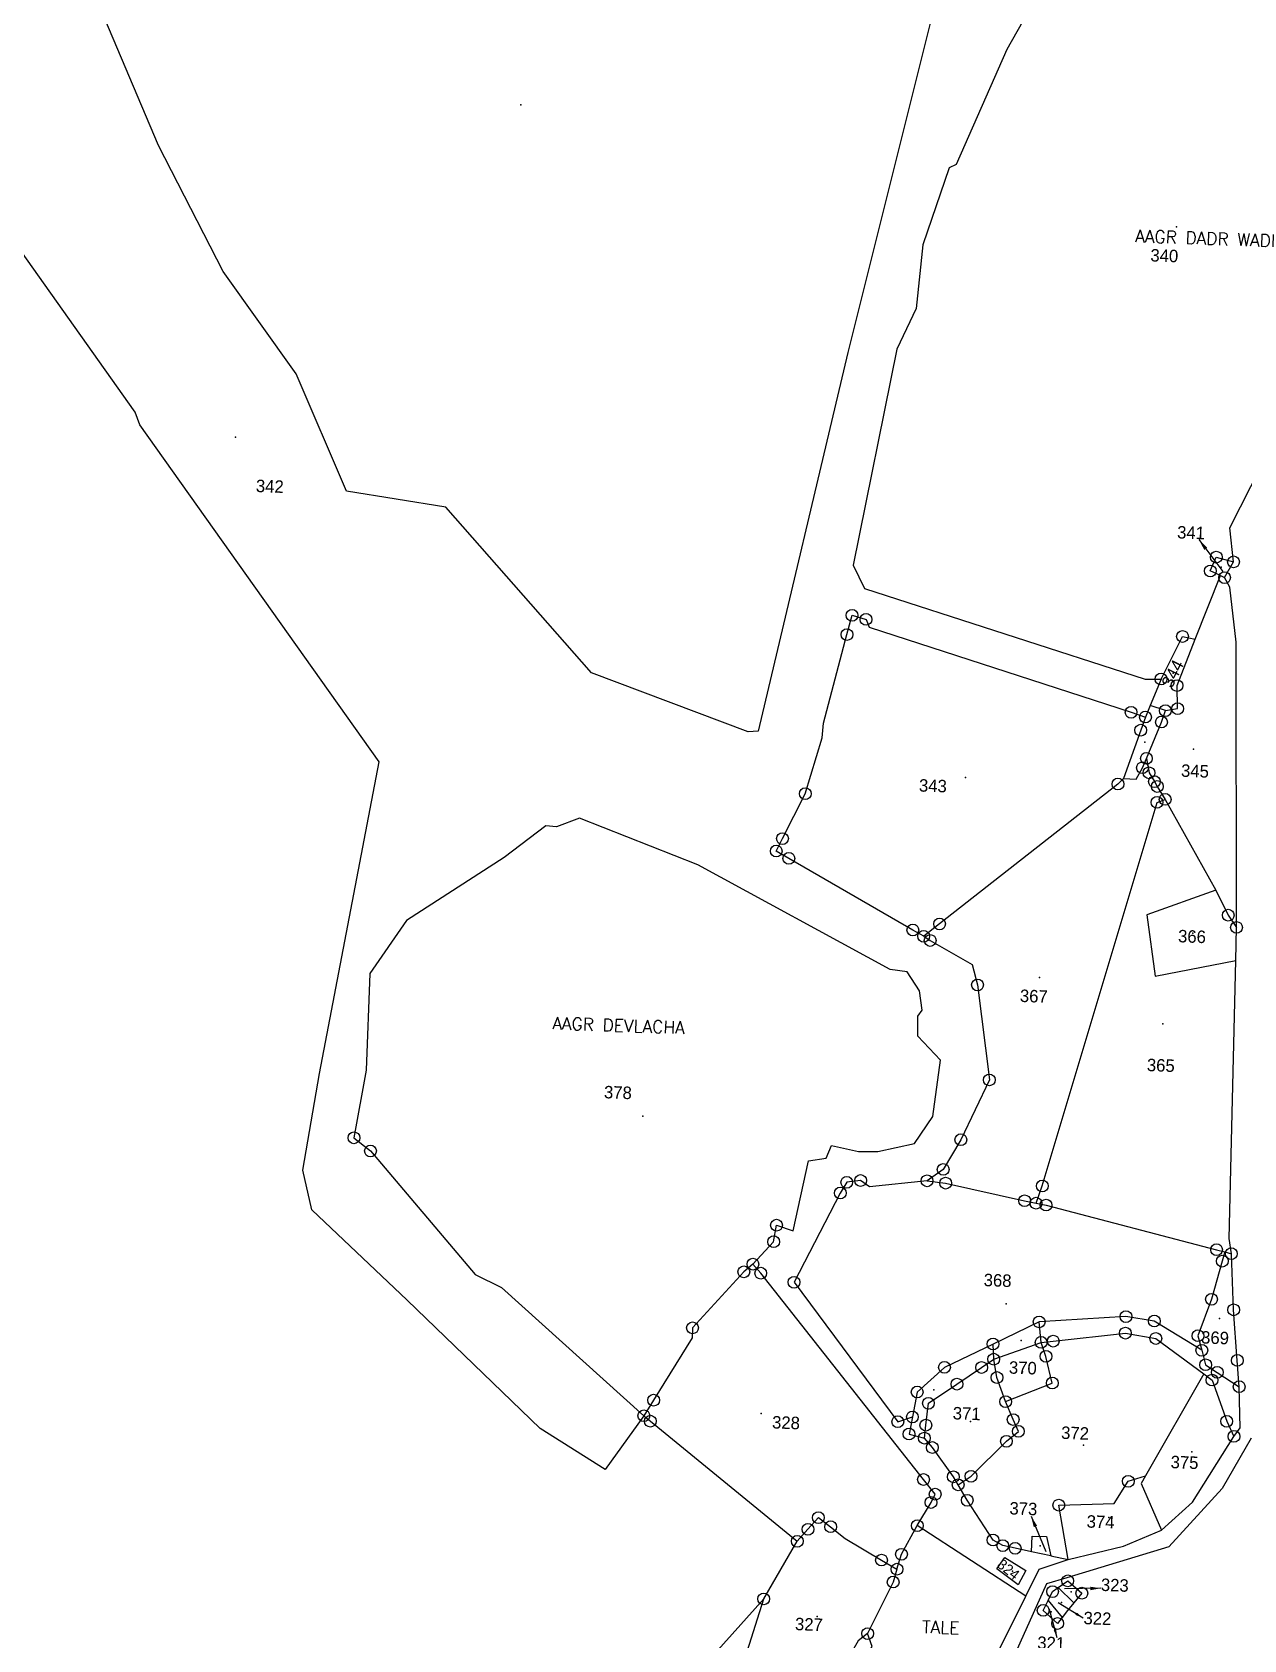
# Model space of a CAD drawing. Header units: metres. Extents: x 272249 to 276425, y 2131498 to 2137677.
# Drawn here: x 273194 to 274087, y 2135619 to 2136804 of the extents above; entities that cross this region are included whole.
import ezdxf

# ---------------------------------------------------------------- set-up
doc = ezdxf.new("R2010")
doc.units = ezdxf.units.M
for name, color, linetype in [('POINT_PARCEL', 7, 'Continuous'), ('POLY_PARCEL', 6, 'Continuous'), ('POLY_ROAD', 30, 'Continuous'), ('POLY_WATER', 4, 'Continuous'), ('SYM_ARROW', 1, 'Continuous'), ('SYM_STONE', 1, 'Continuous'), ('TEXT_MAPIN', 7, 'Continuous'), ('TEXT_PARCEL', 7, 'Continuous')]:
    doc.layers.add(name, color=color, linetype=linetype)
doc.styles.get("Standard").update_dxf_attribs({"font": 'simplex.shx'})
doc.styles.add('TEXT_MAP', font='')
doc.styles.get('TEXT_MAP').set_extended_font_data('Kruti Dev 050')
doc.dimstyles.get("Standard").update_dxf_attribs({"dimtxt": 0.18, "dimasz": 0.18, "dimexe": 0.18, "dimexo": 0.0625, "dimgap": 0.09, "dimtad": 0, "dimtih": 1, "dimtoh": 1, "dimdec": 4, "dimzin": 0, "dimdsep": 46, "dimtxsty": 'Standard', "dimcen": 0.09, "dimadec": 0, "dimazin": 0, "dimtfac": 1, "dimtdec": 4, "dimtofl": 0, "dimtmove": 0, "dimatfit": 3, "dimfxl": 1, "dimtolj": 1, "dimtzin": 0, "dimarcsym": 0})

# ---------------------------------------------------------------- blocks, each defined once
blk = doc.blocks.new('STONE')
blk.add_circle((0, 0), 0.851)
blk = doc.blocks.new('TEXTARROW')
blk.add_leader([(0.04, -0.01), (8.68, -0.01)], dimstyle='Standard', override={"dimtxt": 2.5, "dimasz": 2.5, "dimexe": 1.25, "dimexo": 0.625, "dimgap": 0.625, "dimtad": 1, "dimtih": 0, "dimtoh": 0, "dimzin": 8, "dimcen": 2.5, "dimtofl": 1})

msp = doc.modelspace()

# ---------------------------------------------------------------- linework, layer by layer
at = {"layer": 'POINT_PARCEL'}
for p in [(273554.5, 2136750.8), (274037.7, 2136660.7), (273344.2, 2136505.8), (274070.7, 2136409.8), (274035.2, 2136331.7), (274014.4, 2136280.9), (274050.4, 2136275.7), (273882.2, 2136254.8), (274049.7, 2136140), (273936.7, 2136107.3), (274027.7, 2136073.2), (273644.4, 2136005.1), (273912.1, 2135866.9), (274069.4, 2135856), (273923.3, 2135839.7), (273924.3, 2135816.7), (274067.8, 2135812.3), (273858.9, 2135803.4), (273731.5, 2135786), (273886, 2135780.1), (273969.1, 2135762.7), (274049, 2135757.7), (273987.8, 2135709.3), (273937.3, 2135688.5), (273916.8, 2135669.8), (273960.2, 2135654.5), (273945.3, 2135639.8), (273953.1, 2135646.7), (273772.8, 2135636.4)]:
    msp.add_point(p, dxfattribs=at)
at = {"layer": 'POLY_PARCEL'}
for points in [[(273290.2, 2137087.4), (273619.4, 2137160.3), (273787.4, 2137193.4), (273943.9, 2137153.8), (273867.8, 2136848.8), (273859.6, 2136824.7), (273843.3, 2136759.7), (273795.4, 2136568.1), (273729.4, 2136289.1), (273722, 2136288.5), (273606.6, 2136331.9), (273499.2, 2136454.1), (273426, 2136465.8), (273388.9, 2136552.5), (273335.1, 2136627.9), (273287.3, 2136720.7), (273241.5, 2136828.8), (273235.5, 2136875), (273232.3, 2136957.7), (273221.4, 2137069.5), (273290.2, 2137087.4)], [(274252.3, 2136950.3), (274211.4, 2136965.6), (274163.5, 2136979.1), (274153.8, 2136979.5), (274133.8, 2136980.2), (274105.2, 2136976.2), (274095.6, 2136973.2), (274077.7, 2136977.8), (274065.2, 2136979.5), (274053.5, 2136989.1), (274033.8, 2136991), (273970.8, 2136867.8), (273944.2, 2136847.4), (273912.6, 2136791.4), (273875.4, 2136706.8), (273870.3, 2136704.2), (273850.8, 2136647.6), (273845.8, 2136600.6), (273831.7, 2136570.6), (273799.3, 2136411.3), (273807.7, 2136394.2), (274014.7, 2136327.2), (274026.4, 2136327.4)], [(273645.1, 2135784.3), (273616.5, 2135744.7), (273568.7, 2135774.9), (273470.7, 2135869.6), (273400.4, 2135936.1), (273393.7, 2135965.4), (273405.9, 2136036.7), (273450, 2136266.5), (273273.6, 2136514.9), (273270.2, 2136524.2), (273145.5, 2136699.7), (273127, 2136714.3), (273050.6, 2136822.4), (272983.8, 2136977.6), (272764.5, 2136906.3), (272750.9, 2136900.6), (272511.5, 2136763.8), (272550.5, 2136478.2), (272561, 2136411.2), (272583.6, 2136237), (272610.8, 2135955.5), (272615.7, 2135933.7), (272641, 2135709.1), (272677.2, 2135434.2)], [(274070.2, 2136403.7), (274062.7, 2136407.1), (274067.1, 2136417.3), (274079.8, 2136413.8)], [(274051.6, 2136356.9), (274070.2, 2136403.7)], [(274070.2, 2136403.7), (274073.2, 2136402.2)], [(273851.4, 2136137.8), (273843.4, 2136142.4), (273752, 2136195.2), (273742.7, 2136200.6), (273747.3, 2136209.8), (273764.1, 2136242.9), (273776.5, 2136284), (273777.6, 2136294.8), (273794.8, 2136360.2), (273798.6, 2136374.4), (273808.9, 2136371.4), (273811.3, 2136365.6), (274004.3, 2136302.9), (274014.9, 2136299.4)], [(274026.4, 2136327.4), (274042.2, 2136358.8), (274051.6, 2136356.9)], [(274029.6, 2136304.1), (274038.6, 2136305.6), (274038.2, 2136322.6), (274051.6, 2136356.9)], [(274026.4, 2136327.4), (274018.4, 2136307.9)], [(274018.4, 2136307.9), (274014.9, 2136299.4)], [(274015.6, 2136268.9), (274026.7, 2136295.7), (274029.6, 2136304.1)], [(274029.6, 2136304.1), (274018.4, 2136307.9)], [(274014.9, 2136299.4), (274011.4, 2136289.7), (273998.6, 2136254.1)], [(273998.6, 2136254.1), (274008, 2136253.7), (274012.7, 2136262), (274015.6, 2136268.9)], [(274015.6, 2136268.9), (274017.5, 2136258.3), (274021.5, 2136251.8), (274023.6, 2136248.2), (274029.4, 2136238.7)], [(273998.6, 2136254.1), (273994.6, 2136250), (273863.1, 2136146.9), (273851.4, 2136137.8)], [(273934.2, 2135941), (273938.8, 2135953.7), (274023.4, 2136236.5), (274029.4, 2136238.7)], [(274029.4, 2136238.7), (274066.7, 2136171.8)], [(273725.5, 2135896.1), (273740.8, 2135912.6), (273742.9, 2135924.8), (273755.3, 2135920.6), (273766.4, 2135972.2), (273779.5, 2135974.1), (273783.4, 2135983.5), (273803.4, 2135979), (273817.6, 2135979), (273844.6, 2135984.9), (273858.1, 2136005), (273863.7, 2136046.4), (273847, 2136064.1), (273847.2, 2136078.9), (273850.4, 2136083.3), (273848.3, 2136097.5), (273839.1, 2136111.6), (273826.6, 2136113.2), (273684.8, 2136190.4), (273597.6, 2136224.8), (273580.7, 2136218.4), (273572.9, 2136219.2), (273542.2, 2136195.9), (273470.2, 2136149.3), (273443.1, 2136110.4), (273440.4, 2136039), (273431.4, 2135989.2), (273443.6, 2135979.5), (273520.8, 2135888.4), (273540.2, 2135878.8), (273645.1, 2135784.3)], [(274066.7, 2136171.8), (274015.9, 2136153.5), (274022.1, 2136108.3), (274081.4, 2136119.9)], [(274066.7, 2136171.8), (274075.9, 2136153.3), (274082, 2136144.3)], [(273851.4, 2136137.8), (273856.2, 2136134.7), (273887.2, 2136116.9), (273891.1, 2136101.9), (273899.8, 2136031.9), (273878.8, 2135987.8), (273865.8, 2135965.9), (273853.9, 2135957.5)], [(273853.9, 2135957.5), (273811.4, 2135953), (273804.9, 2135957.7), (273794.7, 2135956.4), (273789.9, 2135948.5), (273755.8, 2135882.7), (273832.3, 2135779.9), (273843.1, 2135783.4)], [(273853.9, 2135957.5), (273867.6, 2135955.8), (273925.8, 2135942.8), (273934.2, 2135941)], [(273934.2, 2135941), (273941.6, 2135939.6), (274067.3, 2135906.7), (274073.5, 2135905.1)], [(274073.5, 2135905.1), (274071.5, 2135898.3), (274063.6, 2135870.2), (274053.6, 2135843.3), (274056.4, 2135832.6)], [(274073.5, 2135905.1), (274078.2, 2135903.8)], [(273725.5, 2135896.1), (273718.8, 2135890.4), (273681, 2135849.1), (273680.8, 2135841.8), (273652.3, 2135795.8), (273645.1, 2135784.3)], [(273846.7, 2135703.3), (273856.8, 2135720.4), (273859.9, 2135726.5), (273851.3, 2135737.3), (273731.3, 2135889.4), (273725.5, 2135896.1)], [(273936.5, 2135853.5), (273902.5, 2135837.2)], [(274056.4, 2135832.6), (274021.4, 2135854.1), (274000.5, 2135857.4), (273936.5, 2135853.5)], [(273938, 2135838.4), (273936.5, 2135853.5)], [(273938, 2135838.4), (273946.9, 2135839.3), (274000.1, 2135845.2), (274022.5, 2135841.3), (274057.8, 2135815.2)], [(273902.5, 2135837.2), (273866.7, 2135820), (273846.6, 2135801.8), (273843.1, 2135783.4)], [(273903, 2135826), (273902.5, 2135837.2)], [(273903, 2135826), (273938, 2135838.4)], [(273911.8, 2135794.7), (273946.2, 2135808.4), (273941.5, 2135828.1), (273938, 2135838.4)], [(274056.4, 2135832.6), (274059.2, 2135821.9), (274067.8, 2135816.3), (274084, 2135805.7)], [(273851.9, 2135767.8), (273853, 2135777.4), (273854.9, 2135793.5), (273875.9, 2135807.6), (273894.1, 2135819.9), (273903, 2135826)], [(273911.8, 2135794.7), (273905.4, 2135812.5), (273903, 2135826)], [(274057.8, 2135815.2), (274015, 2135739.9)], [(274057.8, 2135815.2), (274064, 2135810.6), (274074.8, 2135780.2), (274080.1, 2135769.1)], [(273876.8, 2135733.4), (273886.3, 2135739.7), (273912.4, 2135765.5), (273921.2, 2135772.8), (273917.4, 2135781.5), (273911.8, 2135794.7)], [(273645.1, 2135784.3), (273649.9, 2135780.3), (273758.2, 2135691.8)], [(273843.1, 2135783.4), (273840.6, 2135770.8), (273851.9, 2135767.8)], [(273876.8, 2135733.4), (273873.3, 2135739.3), (273857.8, 2135760.9), (273851.9, 2135767.8)], [(273930.8, 2135684.1), (273918.8, 2135686.6), (273909.7, 2135688.6), (273902.5, 2135692.7), (273883.5, 2135722), (273876.8, 2135733.4)], [(273958, 2135678.4), (273951, 2135718.4), (273991.9, 2135719.6), (274002.2, 2135736), (274015, 2135739.9)], [(274015, 2135739.9), (274011.8, 2135734.3), (274026.6, 2135699.9)], [(273758.2, 2135691.8), (273766.1, 2135700.6), (273773.8, 2135709.2), (273782.8, 2135702.5), (273793.4, 2135693.8), (273820.3, 2135677.9), (273831.7, 2135671.2)], [(273733.5, 2135649.3), (273758.2, 2135691.8)], [(273930.8, 2135684.1), (273931.3, 2135695.6), (273942, 2135695.4), (273945.1, 2135681.1)], [(273905.3, 2135671.5), (273911.3, 2135679.8), (273926.8, 2135670.3), (273921, 2135659.6), (273905.3, 2135671.5)], [(273945.1, 2135681.1), (273930.8, 2135684.1)], [(273945.1, 2135681.1), (273958, 2135678.4)], [(273950.6, 2135657.6), (273957.6, 2135662.6), (273968, 2135653.5), (273962.1, 2135646.4)], [(273943.2, 2135648.2), (273946.4, 2135654.7), (273950.6, 2135657.6)], [(273950.6, 2135657.6), (273962.1, 2135646.4)], [(273953.4, 2135635.7), (273950.1, 2135631.2), (273939.5, 2135640.8), (273943.2, 2135648.2)], [(273943.2, 2135648.2), (273953.4, 2135635.7)], [(273962.1, 2135646.4), (273957.3, 2135640.8), (273953.4, 2135635.7)], [(273810.1, 2135623.7), (273803.1, 2135618.4), (273786.2, 2135588.9)]]:
    msp.add_lwpolyline(points, dxfattribs=at)
at = {"layer": 'POLY_ROAD'}
for points in [[(274079.8, 2136413.8), (274077.2, 2136439), (274115.8, 2136515.4), (274127, 2136534.7), (274167.9, 2136601.9), (274173.7, 2136608.3), (274334.7, 2136776.2)], [(274073.2, 2136402.2), (274079.8, 2136413.8)], [(274082, 2136144.3), (274081.8, 2136354.5), (274077.1, 2136395.1), (274073.2, 2136402.2)], [(274081.4, 2136119.9), (274082, 2136144.3)], [(274078.2, 2135903.8), (274076.5, 2135915.1), (274081.4, 2136119.9)], [(274084, 2135805.7), (274082.6, 2135825.1), (274079.9, 2135862.4), (274078.2, 2135903.8)], [(274080.1, 2135769.1), (274084.7, 2135775.3), (274084, 2135805.7)], [(274026.6, 2135699.9), (274049.5, 2135720.7), (274080.1, 2135769.1)], [(274092.9, 2135767.8), (274071.4, 2135730.7), (274032.1, 2135687.8), (273956.9, 2135664.9), (273941.9, 2135660.4), (273902.5, 2135572.9), (273802.1, 2135543.5)], [(273958, 2135678.4), (273998.6, 2135688.1), (274026.6, 2135699.9)], [(273926.8, 2135651.2), (273936.5, 2135671.1), (273958, 2135678.4)]]:
    msp.add_lwpolyline(points, dxfattribs=at)
at = {"layer": 'POLY_WATER'}
for points in [[(273831.7, 2135671.2), (273835, 2135682.2), (273846.7, 2135703.3)], [(273926.8, 2135651.2), (273926.8, 2135651.2), (273846.7, 2135703.3)], [(273831.7, 2135671.2), (273828.9, 2135661.7), (273810.1, 2135623.7)], [(273873.3, 2135576.5), (273892.3, 2135582.3), (273926.8, 2135651.2)], [(273674, 2135583), (273733.5, 2135649.3)], [(273786.2, 2135588.9), (273770.5, 2135562.8), (273712.2, 2135581.8), (273733.5, 2135649.3)], [(273786.2, 2135588.9), (273795.9, 2135585.8), (273813.5, 2135614.1), (273810.1, 2135623.7)]]:
    msp.add_lwpolyline(points, dxfattribs=at)

# ---------------------------------------------------------------- block references
at = {"layer": 'SYM_ARROW'}
for p, xscale, yscale, zscale, rotation in [((274054.2, 2136430.4), 3.418678893057037, 3.418678893057037, 3.418678893057037, 306.7634193207442), ((273930.6, 2135710.3), 3.244255891211838, 3.244255891211838, 3.244255891211838, 292.9180075025085), ((273982.1, 2135657.1), 3.099924841291346, 3.099924841291346, 3.099924841291346, 181.0407890321899), ((273949.8, 2135620.6), 2.491303202232631, 2.491303202232631, 2.491303202232631, 105.4952318090228), ((273969.1, 2135635.1), 2.491303202232631, 2.491303202232631, 2.491303202232631, 148.7397520100313)]:
    msp.add_blockref('TEXTARROW', p, dxfattribs=dict(at, xscale=xscale, yscale=yscale, zscale=zscale, rotation=rotation))
at = {"layer": 'SYM_STONE', "xscale": 5.103988461024817, "yscale": 5.103988461024817, "zscale": 5.103988461024817, "rotation": 357.9981191709611}
for p in [(274067.1, 2136417.3), (274062.7, 2136407.1), (274079.8, 2136413.8), (274073.2, 2136402.2), (273798.6, 2136374.4), (273808.9, 2136371.4), (273794.8, 2136360.2), (274042.2, 2136358.8), (274026.4, 2136327.4), (274038.2, 2136322.6), (274004.3, 2136302.9), (274014.9, 2136299.4), (274029.6, 2136304.1), (274038.6, 2136305.6), (274011.4, 2136289.7), (274026.7, 2136295.7), (274012.7, 2136262), (274015.6, 2136268.9), (273994.6, 2136250), (274017.5, 2136258.3), (274021.5, 2136251.8), (273764.1, 2136242.9), (274023.6, 2136248.2), (274029.4, 2136238.7), (274023.4, 2136236.5), (273747.3, 2136209.8), (273742.7, 2136200.6), (273752, 2136195.2), (273863.1, 2136146.9), (274075.9, 2136153.3), (274082, 2136144.3), (273843.4, 2136142.4), (273851.4, 2136137.8), (273856.2, 2136134.7), (273891.1, 2136101.9), (273899.8, 2136031.9), (273431.4, 2135989.2), (273443.6, 2135979.5), (273878.8, 2135987.8), (273865.8, 2135965.9), (273794.7, 2135956.4), (273804.9, 2135957.7), (273853.9, 2135957.5), (273867.6, 2135955.8), (273938.8, 2135953.7), (273789.9, 2135948.5), (273925.8, 2135942.8), (273934.2, 2135941), (273941.6, 2135939.6), (273742.9, 2135924.8), (273740.8, 2135912.6), (274067.3, 2135906.7), (273725.5, 2135896.1), (274071.5, 2135898.3), (274078.2, 2135903.8), (273718.8, 2135890.4), (273731.3, 2135889.4), (273755.8, 2135882.7), (274063.6, 2135870.2), (274079.9, 2135862.4), (273681, 2135849.1), (273936.5, 2135853.5), (274000.5, 2135857.4), (274021.4, 2135854.1), (273902.5, 2135837.2), (273938, 2135838.4), (273946.9, 2135839.3), (274000.1, 2135845.2), (274022.5, 2135841.3), (274053.6, 2135843.3), (273903, 2135826), (273941.5, 2135828.1), (274056.4, 2135832.6), (274082.6, 2135825.1), (273866.7, 2135820), (273894.1, 2135819.9), (273905.4, 2135812.5), (274059.2, 2135821.9), (274067.8, 2135816.3), (273846.6, 2135801.8), (273875.9, 2135807.6), (273946.2, 2135808.4), (274064, 2135810.6), (274084, 2135805.7), (273652.3, 2135795.8), (273854.9, 2135793.5), (273911.8, 2135794.7), (273645.1, 2135784.3), (273649.9, 2135780.3), (273832.3, 2135779.9), (273843.1, 2135783.4), (273853, 2135777.4), (273917.4, 2135781.5), (274074.8, 2135780.2), (273840.6, 2135770.8), (273851.9, 2135767.8), (273912.4, 2135765.5), (273921.2, 2135772.8), (274080.1, 2135769.1), (273857.8, 2135760.9), (273851.3, 2135737.3), (273873.3, 2135739.3), (273876.8, 2135733.4), (273886.3, 2135739.7), (274002.2, 2135736), (273856.8, 2135720.4), (273859.9, 2135726.5), (273883.5, 2135722), (273951, 2135718.4), (273773.8, 2135709.2), (273766.1, 2135700.6), (273782.8, 2135702.5), (273846.7, 2135703.3), (273902.5, 2135692.7), (273758.2, 2135691.8), (273835, 2135682.2), (273909.7, 2135688.6), (273918.8, 2135686.6), (273820.3, 2135677.9), (273831.7, 2135671.2), (273828.9, 2135661.7), (273957.6, 2135662.6), (273733.5, 2135649.3), (273946.4, 2135654.7), (273968, 2135653.5), (273939.5, 2135640.8), (273810.1, 2135623.7), (273950.1, 2135631.2)]:
    msp.add_blockref('STONE', p, dxfattribs=at)

# ---------------------------------------------------------------- texts
at = {"layer": 'TEXT_MAPIN'}
for s, height, p in [('AAGR DADR WADI', 9.187, (274007.2, 2136649.5)), ('AAGR DEVLACHA', 9.187, (273577.5, 2136069.2)), ('TALE', 9.19, (273850, 2135624.2))]:
    msp.add_text(s, height=height, rotation=357.9981, dxfattribs=at).set_placement(p)
at = {"layer": 'TEXT_PARCEL', "style": 'TEXT_MAP'}
for s, height, rotation, p in [('340', 9.19, 357.9981, (274018.4, 2136635.3)), ('342', 9.19, 357.9981, (273359, 2136465.3)), ('341', 9.19, 357.9981, (274038.1, 2136431.1)), ('344', 9.19, 63.1625, (274034.4, 2136320.2)), ('345', 9.19, 357.9981, (274041, 2136255.4)), ('343', 9.19, 357.9981, (273847.8, 2136244.5)), ('366', 9.19, 357.9981, (274038.8, 2136133.4)), ('367', 9.19, 357.9981, (273922.2, 2136089.4)), ('365', 9.19, 357.9981, (274015.8, 2136038.4)), ('378', 9.19, 357.9981, (273615.6, 2136018.4)), ('368', 9.19, 357.9981, (273895.5, 2135879.9)), ('369', 9.19, 357.9981, (274055.8, 2135837.6)), ('370', 9.19, 357.9981, (273914.1, 2135815.4)), ('328', 9.19, 357.9981, (273739.5, 2135775)), ('371', 9.19, 357.9981, (273872.7, 2135781.7)), ('372', 9.19, 357.9981, (273952.6, 2135767.3)), ('375', 9.19, 357.9981, (274033.3, 2135745.7)), ('373', 9.19, 357.9981, (273914.5, 2135711.6)), ('374', 9.19, 357.9981, (273971.4, 2135701.9)), ('324', 7.66, 321.4882, (273904.8, 2135673.4)), ('323', 9.19, 357.9981, (273981.9, 2135655.2)), ('322', 9.19, 357.9981, (273969.1, 2135630.7)), ('327', 9.19, 357.9981, (273756.4, 2135626.3)), ('321', 9.19, 357.9981, (273935, 2135612.5))]:
    msp.add_text(s, height=height, rotation=rotation, dxfattribs=at).set_placement(p)

doc.saveas('drawing.dxf')
